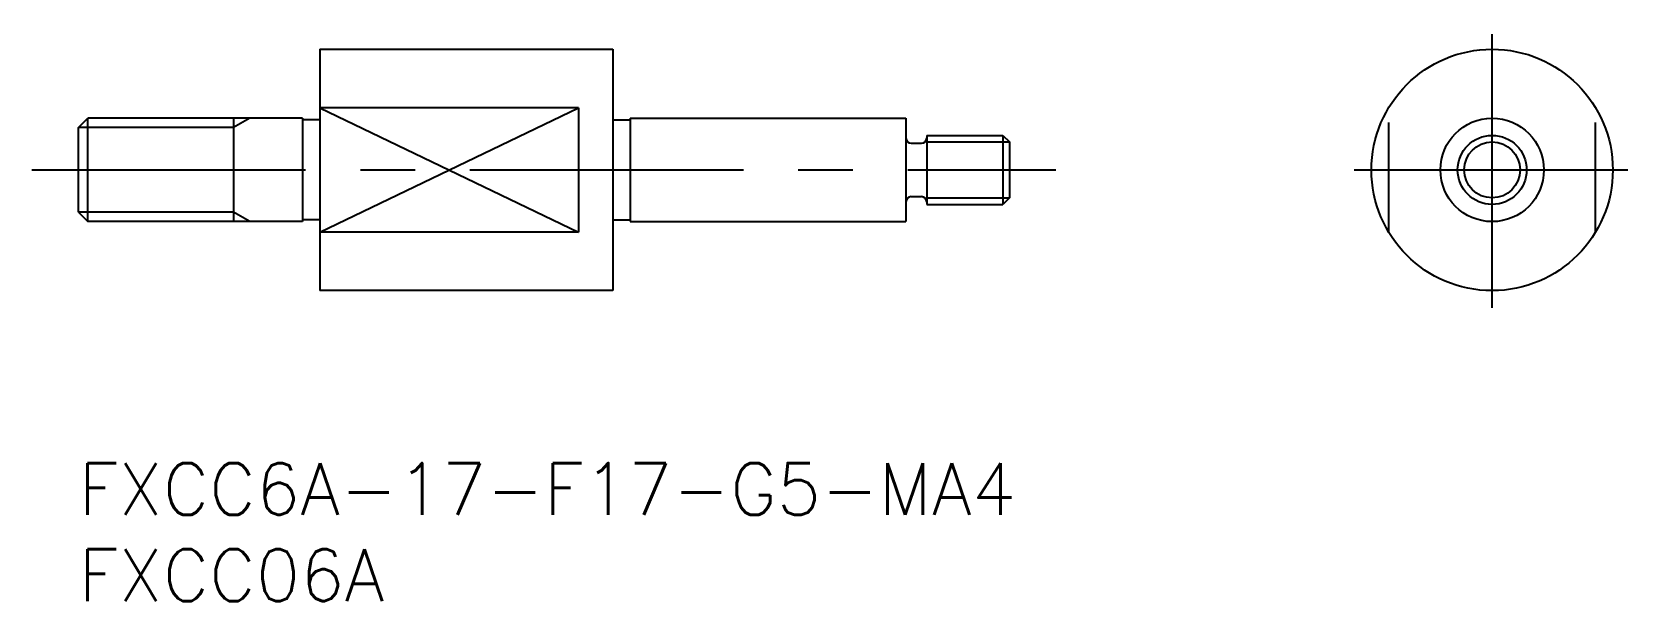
# Model space of a CAD drawing. Extents: x -2.7 to 90, y -8 to 25.
import ezdxf

# ---------------------------------------------------------------- set-up
doc = ezdxf.new("R2010")
doc.units = 0
doc.header["$LTSCALE"] = 0.5
doc.linetypes.add('CENTER', pattern=[50.8, 31.75, -6.35, 6.35, -6.35])
doc.linetypes.add('DASHED', pattern=[19.05, 12.7, -6.35])
for name, color, linetype in [('MSM_CENTER', 1, 'CENTER'), ('MSM_CONTINUOUS', 7, 'CONTINUOUS'), ('MSM_DASHED', 4, 'DASHED'), ('MSM_NARROW', 5, 'CONTINUOUS'), ('MSM_PART_NUMBER', 7, 'CONTINUOUS')]:
    doc.layers.add(name, color=color, linetype=linetype)
doc.styles.get("Standard").update_dxf_attribs({"font": 'txt.shx', "height": 3, "bigfont": 'bigfont.shx'})

# ---------------------------------------------------------------- blocks, each defined once
blk = doc.blocks.new('*U3')
at = {"layer": 'MSM_PART_NUMBER'}
blk.add_text('FXCC6A-17-F17-G5-MA4', height=3, dxfattribs=at).set_placement((0, -3))
blk = doc.blocks.new('*U4')
at = {"layer": 'MSM_PART_NUMBER'}
blk.add_text('FXCC06A', height=3, dxfattribs=at).set_placement((0, -8))

msp = doc.modelspace()

# ---------------------------------------------------------------- linework, layer by layer
at = {"layer": 'MSM_CENTER'}
for p, q in [((82, 9), (82, 25)), ((-2.7, 17), (56.7, 17)), ((74, 17), (90, 17))]:
    msp.add_line(p, q, dxfattribs=at)
at = {"layer": 'MSM_CONTINUOUS'}
for p, q in [((14, 24), (14, 10)), ((14, 24), (31, 24)), ((31, 24), (31, 10)), ((29, 20.606), (14, 20.606)), ((29, 20.606), (29, 13.394)), ((0, 19.459), (0.541, 20)), ((0.541, 14), (0.541, 20)), ((13, 20), (0.541, 20)), ((9, 20), (9, 14)), ((13, 20), (13, 14)), ((14, 19.9), (13, 19.9)), ((31, 19.9), (32, 19.9)), ((32, 20), (48, 20)), ((32, 20), (32, 14)), ((48, 20), (48, 14)), ((0, 14.541), (0, 19.459)), ((48.3, 18.55), (48.9, 18.55)), ((49.2, 19), (53.621, 19)), ((49.2, 19), (49.2, 15)), ((53.621, 19), (53.621, 15)), ((53.621, 19), (54, 18.621)), ((54, 18.621), (54, 15.379)), ((48.3, 15.45), (48.9, 15.45)), ((49.2, 15), (53.621, 15)), ((54, 15.379), (53.621, 15)), ((0, 14.541), (0.541, 14)), ((13, 14), (0.541, 14)), ((14, 14.1), (13, 14.1)), ((31, 14.1), (32, 14.1)), ((32, 14), (48, 14)), ((29, 13.394), (14, 13.394)), ((31, 10), (14, 10))]:
    msp.add_line(p, q, dxfattribs=at)
for radius in [7, 3, 2]:
    msp.add_circle((82, 17), radius, dxfattribs=at)
for centre, start, end in [((48.3, 18.85), 180, 270), ((48.9, 18.85), 270, 0), ((48.3, 15.15), 90, 180), ((48.9, 15.15), 0, 90)]:
    msp.add_arc(centre, 0.3, start, end, dxfattribs=at)
at = {"layer": 'MSM_DASHED'}
for p, q in [((76, 13.394), (76, 20.606)), ((88, 13.394), (88, 20.606))]:
    msp.add_line(p, q, dxfattribs=at)
at = {"layer": 'MSM_NARROW'}
for p, q in [((14, 20.606), (29, 13.394)), ((14, 13.394), (29, 20.606)), ((9.938, 20), (9, 19.459)), ((9, 19.459), (0, 19.459)), ((49.2, 18.621), (54, 18.621)), ((49.2, 15.379), (54, 15.379)), ((9, 14.541), (0, 14.541)), ((9.938, 14), (9, 14.541))]:
    msp.add_line(p, q, dxfattribs=at)
msp.add_circle((82, 17), 1.621, dxfattribs=at)

# ---------------------------------------------------------------- block references
at = {"layer": 'MSM_CONTINUOUS'}
for name in ['*U3', '*U4']:
    msp.add_blockref(name, (0, 0), dxfattribs=at)

doc.saveas('drawing.dxf')
